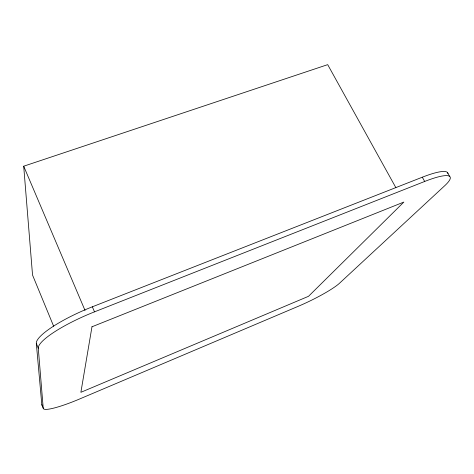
<?xml version="1.0" encoding="UTF-8"?>
<svg xmlns="http://www.w3.org/2000/svg" width="474" height="474" viewBox="0 0 474 474"><rect width="100%" height="100%" fill="white"/><g stroke="black" fill="none" stroke-linecap="round" stroke-linejoin="round"><path stroke-width="0.71" d="M43.211 408.197L38.287 348.254A57.366 12.051 -23.4 0 1 94.51 311.851L424.698 181.459A51.867 9.32 -27.9 0 1 444.713 185.731L339.502 283.245A36.735 5.042 -26.1 0 1 298.525 306.186L79.762 398.924A40.563 5.895 -23.7 0 1 43.211 408.197L41.831 404.719L36.314 343.377A57.271 12.371 -23.4 0 1 92.347 306.808L422.298 177.211A51.796 9.575 -28 0 1 447.966 173.567M53.621 326.183L32.54 275.056L23.7 166.202L327.7 64.648L395.873 187.668M447.397 172.429L449.749 176.512M422.298 177.211L424.698 181.459M92.347 306.808L94.51 311.851M23.7 166.202L85.042 310.464M36.314 343.377L38.287 348.254M42.227 405.418A40.515 6.061 -23.6 0 1 41.831 404.719M91.98 326.782L80.882 392.312L308.515 296.309L403.854 202.066L91.98 326.782"/></g></svg>
